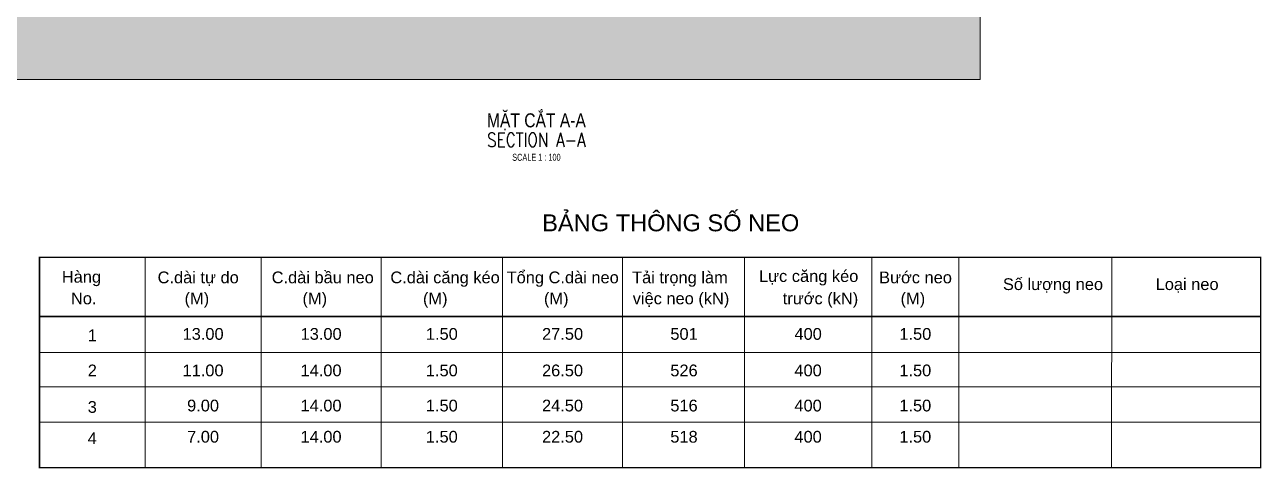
# Model space of a CAD drawing. Header units: millimetres. Extents: x -383953 to 676589, y -101685 to 196247.
# Drawn here: x 175627 to 219859, y -96141 to -80280 of the extents above; entities that cross this region are included whole.
import ezdxf
from ezdxf.enums import TextEntityAlignment as Align

# ---------------------------------------------------------------- set-up
doc = ezdxf.new("R2010")
doc.units = ezdxf.units.MM
doc.layers.get('0').update_dxf_attribs({"lineweight": 20})
for name, color, linetype, lineweight in [('NDC_S_ANNO', 7, 'Continuous', 20), ('NDC_S_CONTINUOUS', 3, 'Continuous', 20), ('NDC_S_ENG TITLE', 3, 'Continuous', 20), ('NDC_S_HATCH MATERIAL', 8, 'Continuous', 13), ('NDC_S_TEXT SYMBOL', 7, 'Continuous', 20), ('NDC_S_VN TITLE', 6, 'Continuous', 35)]:
    doc.layers.add(name, color=color, linetype=linetype, lineweight=lineweight)
doc.styles.add('ARIAL', font='arial.ttf', dxfattribs={"width": 0.8})
doc.styles.add('NDC_ANNO', font='', dxfattribs={"width": 0.8})
doc.styles.add('NDC_EN TXT', font='romans.shx', dxfattribs={"width": 0.8})
doc.styles.add('NDC_VIE TXT', font='arial.ttf', dxfattribs={"width": 0.8})
doc.styles.get('NDC_ANNO').set_extended_font_data('Dotum')

# ---------------------------------------------------------------- blocks, each defined once
blk = doc.blocks.new('Drawing name_symbol')
at = {"layer": 'NDC_S_ENG TITLE', "style": 'NDC_EN TXT', "width": 0.8}
blk.add_attdef('SECTDET1', text='', height=5, dxfattribs=at).set_placement((0, 1.01), align=Align.CENTER)
at = {"layer": 'NDC_S_TEXT SYMBOL', "lineweight": 25, "style": 'NDC_ANNO', "width": 0.8}
blk.add_attdef('SSCALE', text='', height=2.5, dxfattribs=at).set_placement((0, -4), align=Align.CENTER)
at = {"layer": 'NDC_S_VN TITLE', "style": 'NDC_VIE TXT', "width": 0.8}
blk.add_attdef('SECTDET2', text='', height=5, dxfattribs=at).set_placement((0, 7.97), align=Align.CENTER)

msp = doc.modelspace()

# ---------------------------------------------------------------- hatches: boundary and pattern name
at = {"layer": 'NDC_S_HATCH MATERIAL'}
h = msp.add_hatch(dxfattribs=at)
h.set_pattern_fill('AR-SAND', color=256, scale=15)
h.set_pattern_definition([(37.5, (171135.2, 207001.9), (-24.0005, 734.1199), [0, -579.12, 0, -647.7, 0, -619.125]), (7.5, (171135.2, 207001.9), (674.285, 1075.2377), [0, -312.42, 0, -521.97, 0, -200.025]), (327.5, (170666.55, 207001.9), (1186.4886, 2.1558), [0, -190.5, 0, -685.8, 0, -895.35]), (317.5, (170666.5, 207001.9), (1145.3347, 334.394), [0, -95.25, 0, -449.58, 0, -514.35])])
h.paths.add_polyline_path([(180035.5, -65745.2), (181272.6, -65036.4), (180888.4, -64365.9), (179651.3, -65074.7)], flags=24)
h.paths.add_polyline_path([(181326.1, -68583.5), (182561, -67871), (182174.8, -67201.6), (180939.9, -67914.2)], flags=24)
h.paths.add_polyline_path([(183055.4, -71379.8), (184289.5, -70665.9), (183902.6, -69997), (182668.5, -70710.9)], flags=24)
h.paths.add_polyline_path([(184782.6, -72773.1), (186015.7, -72057.3), (185627.7, -71388.9), (184394.7, -72104.7)], flags=24)
h.paths.add_polyline_path([(202819, -69396.8), (203997.1, -69396.8), (203997.1, -68624.1), (202819, -68624.1)], flags=24)
h.paths.add_polyline_path([(196049.6, -66380), (196049.6, -64954.3), (195276.9, -64954.3), (195276.9, -66380)], flags=24)
h.paths.add_polyline_path([(192150.6, -62332.5), (193385.4, -61619.6), (192999, -60950.3), (191764.2, -61663.2)], flags=24)
h.paths.add_polyline_path([(193136.9, -65563), (194157.2, -64974), (193770.8, -64304.8), (192750.5, -64893.8)], flags=24)
h.paths.add_polyline_path([(194001.8, -67463.7), (195022, -66874.6), (194635.7, -66205.4), (193615.4, -66794.5)], flags=24)
h.paths.add_polyline_path([(199522.7, -69396.8), (200700.8, -69396.8), (200700.8, -68624.1), (199522.7, -68624.1)], flags=24)
h.paths.add_polyline_path([(209803.9, -70371.3), (197803.9, -70371.3), (197803.9, -79671.3), (197003.9, -79671.3), (197003.9, -60671.3), (173347.2, -60671.3), (173347.2, -82242.2), (209803.9, -82242.2)])

# ---------------------------------------------------------------- linework, layer by layer
at = {"color": 3}
for p, q in [((179934.3, -88596.7), (179934.3, -90696.2)), ((184081.1, -88596.7), (184081.1, -90696.2)), ((188376.7, -88596.7), (188376.7, -90696.2)), ((192718.6, -88596.7), (192718.6, -90696.2)), ((197014.1, -88596.7), (197014.1, -90696.2)), ((201377.7, -88596.7), (201377.7, -90696.2)), ((205923.1, -88596.7), (205923.1, -90696.2)), ((209046.4, -88596.7), (209046.4, -90696.2)), ((214510.5, -88596.7), (214505.7, -96115.8)), ((176155.2, -90696.2), (219831.4, -90696.2)), ((176155.2, -90721.3), (219829.7, -90721.3)), ((179934.3, -91977), (179934.3, -90696.2)), ((179934.3, -96115.8), (179934.3, -90696.2)), ((184081.1, -91977), (184081.1, -90696.2)), ((184081.1, -96115.8), (184081.1, -90696.2)), ((188376.7, -91977), (188376.7, -90696.2)), ((188376.7, -96115.8), (188376.7, -90696.2)), ((192718.6, -91977), (192718.6, -90696.2)), ((192718.6, -96115.8), (192718.6, -90696.2)), ((197014.1, -91977), (197014.1, -90696.2)), ((197014.1, -96115.8), (197014.1, -90696.2)), ((201377.7, -91977), (201377.7, -90696.2)), ((201377.7, -96115.8), (201377.7, -90696.2)), ((205923.1, -91977), (205923.1, -90696.2)), ((205923.1, -96115.8), (205923.1, -90696.2)), ((209046.4, -91977), (209046.4, -90696.2)), ((209046.4, -96115.8), (209046.4, -90696.2)), ((176155.2, -92002.1), (219829.7, -92002.1)), ((176153.6, -93229.9), (219828.1, -93229.9)), ((176155.2, -96115.8), (219829.7, -96115.8))]:
    msp.add_line(p, q, dxfattribs=at)
at = {"color": 4, "const_width": 50.4}
msp.add_lwpolyline([(176155.2, -88596.7), (219834, -88596.7), (219834, -96115.8), (176155.2, -96115.8)], close=True, dxfattribs=at)
at = {"layer": 'NDC_S_CONTINUOUS'}
for p in [(209803.9, -70371.3), (173347.2, -82242.2)]:
    msp.add_line(p, (209803.9, -82242.2), dxfattribs=at)
at = {"layer": 'NDC_S_CONTINUOUS', "ltscale": 100}
msp.add_line((176154.8, -94496.8), (219834, -94496.8), dxfattribs=at)

# ---------------------------------------------------------------- block references
at = {"layer": 'NDC_S_ANNO', "xscale": 100, "yscale": 100, "zscale": 100}
msp.add_blockref('Drawing name_symbol', (193930.8, -84745.9), dxfattribs=at).add_auto_attribs({'SECTDET1': 'SECTION A-A', 'SECTDET2': 'MẶT CẮT A-A', 'SSCALE': 'SCALE 1 : 100'})

# ---------------------------------------------------------------- texts
at = {"color": 4, "style": 'ARIAL'}
msp.add_text('BẢNG THÔNG SỐ NEO', height=604.662, dxfattribs=at).set_placement((194136.2, -87666.4))
at = {"color": 3, "style": 'ARIAL'}
for s, height, p in [('Hàng', 419.9, (176954.7, -89503.5)), ('C.dài tự do', 419.904, (180380.6, -89525.3)), ('C.dài bầu neo', 419.904, (184461.1, -89525.3)), ('C.dài căng kéo', 419.904, (188706.6, -89525.3)), ('Tổng C.dài neo', 419.904, (192865.5, -89525.3)), ('Tải trọng làm', 419.904, (197352.3, -89525.3)), ('Bước neo', 419.9, (206190, -89525.3)), ('Số lượng neo', 419.904, (210617.7, -89767.3)), ('Loại neo', 419.9, (216081.8, -89767.3)), ('  No.', 419.9, (176954.7, -90276.3)), ('  (M)', 419.9, (181019.4, -90276.3)), ('  (M)', 419.9, (185237.6, -90276.3)), ('  (M)', 419.9, (189546.9, -90276.3)), ('  (M)', 419.9, (193874.7, -90276.3)), (' việc neo (kN)', 419.904, (197213.1, -90276.3)), (' trước (kN)', 419.904, (202579.6, -90276.2)), ('  (M)', 419.9, (206631.9, -90276.3))]:
    msp.add_text(s, height=height, dxfattribs=at).set_placement(p)
for s, height, p in [('Lực căng kéo', 419.904, (203669.1, -89268.1)), ('1', 419.9, (178044.8, -91386.8)), ('13.00', 419.9, (182007.7, -91336.5)), ('13.00', 419.9, (186228.9, -91336.5)), ('1.50', 419.9, (190547.6, -91336.6)), ('27.50', 419.9, (194866.4, -91336.6)), ('501', 419.9, (199211.6, -91336.6)), ('400', 419.9, (203650.4, -91336.6)), ('1.50', 419.9, (207484.7, -91336.6)), ('2', 419.9, (178044.8, -92642.5)), ('11.00', 419.9, (182006.1, -92642.4)), ('14.00', 419.9, (186227.3, -92642.4)), ('1.50', 419.9, (190546, -92642.5)), ('26.50', 419.9, (194864.7, -92642.5)), ('526', 419.9, (199209.9, -92642.5)), ('400', 419.9, (203648.8, -92642.5)), ('1.50', 419.9, (207483.1, -92642.5)), ('3', 419.9, (178043.1, -93948.4)), ('9.00', 419.9, (182006.1, -93898.1)), ('14.00', 419.9, (186227.3, -93898.1)), ('1.50', 419.9, (190546, -93898.2)), ('24.50', 419.9, (194864.7, -93898.2)), ('516', 419.9, (199209.9, -93898.2)), ('400', 419.9, (203648.8, -93898.2)), ('1.50', 419.9, (207483.1, -93898.2)), ('4', 419.9, (178043.1, -95064.3)), ('7.00', 419.9, (182006.1, -95014)), ('14.00', 419.9, (186227.3, -95014)), ('1.50', 419.9, (190546, -95014.1)), ('22.50', 419.9, (194864.7, -95014.1)), ('518', 419.9, (199209.9, -95014.1)), ('400', 419.9, (203648.8, -95014.1)), ('1.50', 419.9, (207483.1, -95014.1))]:
    msp.add_text(s, height=height, dxfattribs=at).set_placement(p, align=Align.MIDDLE_CENTER)

doc.saveas('drawing.dxf')
